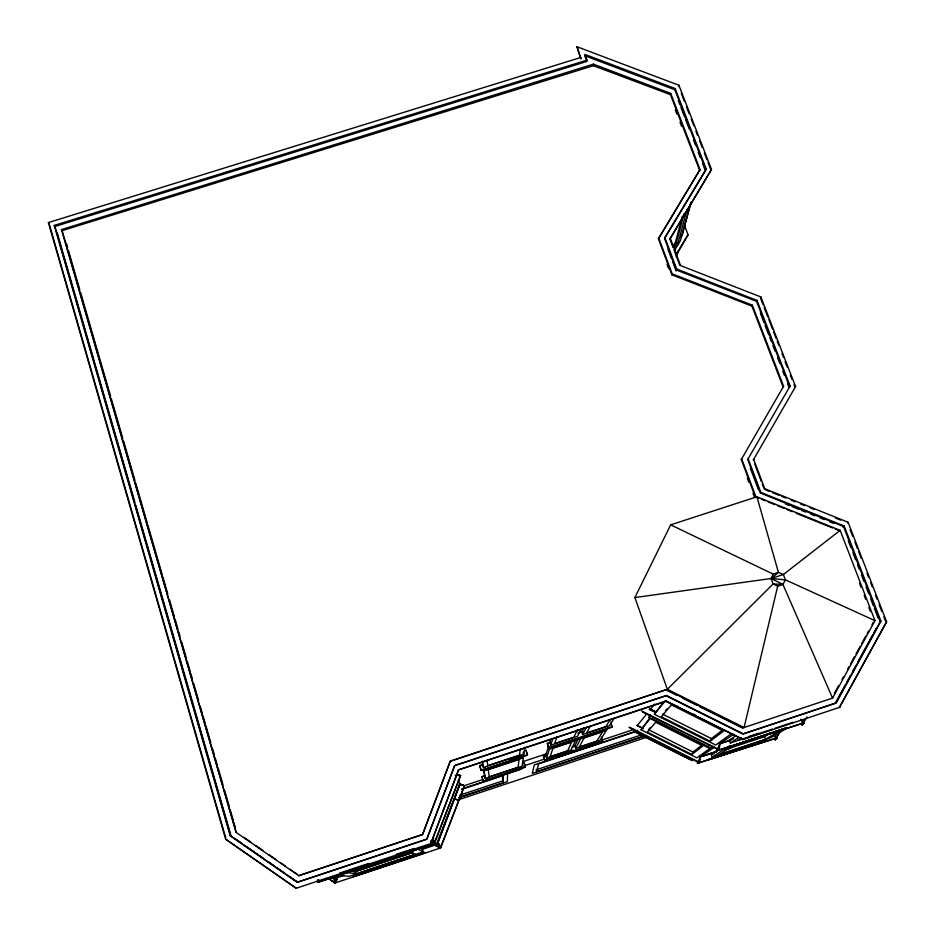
<?xml version="1.0" encoding="UTF-8"?>
<svg xmlns="http://www.w3.org/2000/svg" width="935" height="935" viewBox="0 0 935 935"><rect width="100%" height="100%" fill="white"/><g stroke="black" fill="none" stroke-linecap="round" stroke-linejoin="round"><path stroke-width="1.4" d="M507.588 773.794L507.354 781.648L459.132 797.649M576.988 46.75L580.857 58.706L576.988 46.75L678.904 85.237L711.5 169.422L669.904 239.056L672.382 245.613M629.126 727.524L699.205 762.785L700.046 755.69M587.005 60.132L586.876 61.429L54.966 226.469L54.253 225.417L587.005 60.132L584.854 54.405L675.14 88.521L706.206 168.931L705.878 170.077L674.871 89.783L675.14 88.521M593.421 64.153L61.441 229.613L62.142 230.653L593.374 65.707L593.421 64.153L670.711 93.406L700.046 169.527L658.462 239.021L671.903 274.82L751.95 306.142L783.133 387.067L783.588 386.237L752.348 305.196L672.171 273.826L658.707 237.981L700.046 169.527M520.199 749.332L519.533 755.129L487.766 765.648L487.053 760.307M327.788 878.07L334.929 883.014L337.313 879.438L335.548 878.234L334.94 883.002L328.22 878.105M520.339 767.799L520.129 769.341L487.264 780.234L487.053 778.832M521.894 755.901L521.648 757.747L485.616 769.692L485.358 767.997M482.086 762.083L483.442 767.436L523.834 754.066L524.839 747.205M718.945 749.706L719.763 743.29L719.144 749.812L641.562 710.904M699.485 762.387L700.245 756.544M525.376 767.156L524.067 762.738L525.376 767.156L483.243 781.122L481.852 776.728L484.575 775.828M527.457 755.118L526.031 750.256L527.457 755.118L481.186 770.452L479.655 765.601L482.39 764.701M699.742 170.661L670.453 94.657L670.711 93.406M678.635 86.499L678.904 85.237M658.462 239.021L658.707 237.981M670.664 524.851L773.198 574.125L778.423 572.407L783.39 574.511L785.388 579.84L782.922 584.433L777.698 586.151L744.085 727.524L667.345 689.317L634.888 597.558L670.664 524.851L756.929 496.766L840.156 530.344L874.985 620.665L832.571 698.094L743.138 727.839L666.41 689.633L450.331 761.067L422.48 834.499L298.522 875.733L422.62 834.593L450.331 761.067M789.619 386.845L756.59 301.362L676.437 270.028L664.586 238.542L664.843 237.502L706.206 168.931M669.904 239.056L711.5 169.422M672.475 247.214L675.491 242.212L682.375 216.184M684.198 213.332L676.18 243.427L673.925 247.179M460.476 775.466L434.097 843.709L318.04 882.36L318.73 879.741L317.877 882.243L434.284 843.826L460.593 775.769L456.993 774.087M674.135 249.774L677.898 243.521L687.096 209.335M690.848 202.334L680.435 240.622L674.509 250.498M676.297 256.844L678.12 251.059M691.035 202.685L682.386 234.44L680.914 236.906M671.903 274.82L672.171 273.826M664.843 237.502L676.706 269.035L676.157 271.021L672.557 261.449M684.443 225.288L688.055 234.802L676.402 254.963M601.345 737.131L602.502 741.572L544.789 760.716L543.422 756.614L546.274 755.375M550.154 742.273L547.279 743.582L548.775 748.07L612.133 727.091L610.882 722.171M550.575 739.76L549.768 742.367L550.703 745.183L577.526 736.301L580.997 729.066M544.789 760.716L543.515 756.286M548.775 748.07L547.396 743.185M546.543 758.11L549.441 749.099L548.529 746.364L545.678 755.538L546.543 758.11L570.969 750.01L575.539 740.462L549.441 749.099M550.703 745.183L552.772 738.79M548.471 758.472L547.91 760.12L595.747 744.26L596.927 742.402M556.98 736.745L554.63 743.559L573.915 737.177L577.327 729.709M458.594 769.727L430.86 843.534L458.594 769.727L666.082 701.051L743.068 739.456L665.802 701.367L458.676 769.926M458.314 780.129L460.032 784.231L437.3 844.515L433.898 842.213M54.253 225.417L230.174 835.75L297.143 882.278L426.734 839.151L454.62 765.496L666.363 695.453L743.29 733.8L836.264 702.851L880.945 621.179L844.153 525.961L760.798 492.359L748.152 458.769L747.743 459.482L760.377 493.025L843.58 526.569L880.303 621.635L835.703 703.167L742.881 734.057L666.094 695.78L454.702 765.718L426.874 839.233L297.505 882.289L230.641 835.832L54.966 226.469M440.432 847.87L464.391 785.716L459.798 783.904L435.815 846.023L440.595 847.963L464.496 785.973L459.915 783.974L437.136 844.399L440.432 847.87L439.134 843.732L422.036 849.424M458.349 788.205L459.798 783.904M716.654 750.723L717.729 748.082M717.215 750.361L720.008 743.524L731.03 739.924M697.907 762.972L700.467 756.742L716.935 751.366M751.95 306.142L752.348 305.196M756.59 301.362L756.999 300.404L676.706 269.035M670.173 238.016L680.575 265.587L760.856 296.933L760.435 297.891L763.065 304.67M691.842 754.463L702.921 745.978L655.727 722.276L647.324 732.07L691.842 754.463L692.999 752.056L701.904 745.148M710.203 741.256L723.632 731.018L671.459 704.908L661.279 716.736L710.203 741.256L711.453 738.603L722.72 729.931M777.698 586.151L773.116 583.954L771.094 578.508L773.198 574.125M692.157 760.646L636.186 732.631L637.319 730.293M713.089 746.282L710.378 748.152L648.925 717.484L650.164 714.924M641.083 729.791L650.187 718.524L709.852 748.503L696.949 757.888L641.083 729.791L649.755 718.057M731.404 733.718L715.731 745.055L654.36 714.293L663.336 702.138M578.321 738.673L574.768 745.896L575.633 748.456L600.013 740.368L606.57 730.177L580.518 738.802L575.633 748.456M583.533 728.073L581.699 731.789L582.657 734.594L609.421 725.735L614.634 717.624M582.657 734.594L586.362 727.29M590.02 726.565L586.654 732.958L605.88 726.588L610.31 719.494M804.182 721.247L802.008 725.315L807.034 716.981M779.416 732.198L775.15 740.134L780.702 730.679M834.417 693.326L838.59 685.706M842.073 679.359L843.463 676.823M847.636 669.203L849.027 666.667M850.418 664.13L854.59 656.51M855.981 653.974L860.153 646.354M861.544 643.818L865.716 636.197M867.107 633.661L868.498 631.125M871.969 624.779L873.36 622.242M835.13 703.494L845.567 684.408M846.97 681.86L850.441 675.502M852.533 671.692L856.016 665.334M858.096 661.512L872.706 634.807M874.108 632.259L876.188 628.437M886.614 621.775L839.385 707.491L886.614 621.775L848.092 522.268L764.748 488.701L753.668 459.342L753.259 460.043L795.556 386.564L760.856 296.933M756.018 497.058L755.597 497.712L741.28 459.576L741.665 458.863L756.018 497.058L758.694 498.145M756.999 300.404L790.087 386.015L789.152 387.663L787.574 383.607M747.743 459.482L790.087 386.015M741.28 459.576L783.588 386.237M795.556 386.564L795.077 387.394L794.025 384.682M664.586 238.542L705.13 171.315M681.007 236.719L682.492 234.264M676.087 254.6L688.055 234.802M433.828 837.935L432.473 840.097L435.02 841.313M597.874 743.734L599.37 741.408M608.066 727.886L606.862 729.744L549.546 748.736L548.623 746.001M760.377 493.025L760.798 492.359M764.316 489.367L764.748 488.701M646.459 714.223L637.273 725.537L642.392 728.108M650.129 709.688L654.722 704.032M450.425 761.289L666.41 689.633M654.36 714.293L665.404 700.701L730.106 733.075M636.186 732.631L637.588 730.971M648.925 717.484L650.62 715.485M650.374 727.465L648.493 729.674L692.999 752.056M665.346 710.834L667.204 708.648M653.214 716.923L651.835 718.524L708.04 746.574L709.957 745.23M843.019 527.176L844.153 525.961M847.519 522.875L848.092 522.268M667.345 689.317L773.116 583.954L782.922 584.433L832.571 698.094M634.888 597.558L771.094 578.508L778.423 572.407L756.929 496.766M840.156 530.344L783.39 574.511L771.094 578.508L782.922 584.433M879.671 622.079L880.945 621.179M772.544 729.031L730.364 742.986L729.358 740.169L735.331 736.09M700.023 757.023L714.457 747.252M719.272 743.991L733.718 734.22M787.13 728.108L770.463 737.855L712.201 757.14L711.29 754.58L719.401 749.122M730.364 742.986L738.767 737.376M712.201 757.14L726.168 747.965L786.931 727.862M741.42 737.867L737.89 740.193L742.016 738.825M719.155 749.812L642.485 712.026M709.221 758.904L707.07 760.272L753.166 744.914M729.662 745.873L726.74 747.743L771.609 732.795M712.563 757.56L709.922 759.232L753.668 744.646M724.894 749.823L764.479 736.722L771.585 732.432M765.403 739.293L780.865 730.153L731.708 746.41L718.98 754.65L765.403 739.293L764.479 736.722M777.265 737.832L697.183 763.357L777.254 737.844L775.349 735.553L777.067 737.902M804.404 722.755L716.362 750.817L804.404 722.755L802.288 720.254L804.182 722.825M580.974 57.409L48.386 222.577L225.651 839.174L296.22 888.25L430.86 843.534M742.647 739.714L839.957 707.187M341.848 874.202L412.861 850.546M729.896 746.574L785.634 728.003M774.332 731.883L786.569 727.816M343.8 875.487L333.69 878.853L334.94 883.014L440.595 847.963M354.786 871.829L410.336 853.491M716.467 751.553L701.39 756.567L716.432 751.705M357.123 875.324L420.528 854.193M352.834 876.855L425.168 852.743L423.894 852.159M758.589 743.103L765.368 740.847M577.76 733.133L583.276 731.31M479.725 765.94L482.448 765.029M509.715 759.933L519.182 756.789M481.186 770.452L527.515 754.755M548.903 747.696L612.425 726.647M552.117 747.673L604.548 730.305M483.933 770.452L523.331 757.408M522.805 761.639L546.192 753.89M572.43 746.703L575.189 745.791M484.622 776.108L481.852 776.728M543.422 756.614L546.169 755.702M572.267 747.053L575.013 746.142M485.3 778.411L522.069 766.221L523.308 757.759L484.014 770.767L485.3 778.411L483.301 769.096M463.842 785.832L483.231 779.404M523.39 766.081L544.158 759.197M602.327 739.912L634.175 729.358M558.16 755.258L573.389 750.209M525.423 766.852L483.243 781.122M544.895 760.4L602.748 741.21M461.843 788.965L521.66 769.002M636.688 730.983L534.317 764.923L532.272 773.374L644.367 736.172M461.82 789.28L503.135 775.582L503.194 782.759L459.015 797.415M637.097 731.147L538.665 763.79L536.503 771.702L643.841 736.09M459.821 795.147L502.609 780.959L502.527 775.115M535.895 769.902L641.842 734.758M458.664 799.682L647.02 737.166M748.912 736.546L758.554 733.356M775.255 728.131L792.95 722.288M339.697 873.056L368.659 863.484M396.23 854.356L414.158 848.431M351.583 870.532L355.499 871.081L413.083 852.03M353.897 871.876L411.435 852.837M711.29 754.58L714.06 753.657M727.933 749.075L730.702 748.152M356.293 873.734L415.269 854.216L409.775 851.902L347.212 872.6L356.293 873.734L355.499 871.081M423.204 851.832L349.211 876.329L338.423 875.218L417.524 849.062L423.204 851.832L422.386 849.214L418.95 847.437M729.358 740.169L733.437 738.814M720.815 743.454L730.434 740.321M296.22 888.25L225.651 839.174M455.193 775.267L460.406 775.641L456.923 774.262M330.113 877.871L335.981 878.257M771.094 578.508L785.388 579.84L874.985 620.665M353.827 875.604L355.756 875.779M230.174 835.75L231.109 835.925L135.715 505.087M61.441 229.613L236.076 832.162L62.142 230.653M674.871 89.783L584.726 55.703L586.011 59.139M670.453 94.657L593.374 65.707M454.363 798.724L458.723 800.407L454.13 798.595M460.032 784.231L464.496 785.973L459.903 784.161M457.11 774.402L460.593 775.769M458.208 775.033L460.523 775.945M430.591 842.306L434.284 843.826M765.66 489.917L769.68 491.529M772.368 492.616L779.077 495.316M781.765 496.392L785.786 498.016M791.15 500.178L795.182 501.803M800.547 503.965L804.579 505.578M809.944 507.74L813.964 509.365M835.434 518.013L840.81 520.176M785.4 503.942L789.421 505.566M792.109 506.641L798.806 509.341M801.482 510.428L805.503 512.053M810.867 514.203L814.888 515.828M820.24 517.99L824.261 519.615M829.625 521.765L833.634 523.39M761.382 499.232L765.414 500.856M768.091 501.931L774.811 504.643M777.488 505.73L784.208 508.43M786.884 509.517L792.261 511.69M796.281 513.315L832.536 527.936M835.212 529.011L839.244 530.636M420.843 853.269L421.907 853.737M649.568 708.894L656.066 712.084M649.194 709.373L655.669 712.552M636.817 725.35L643.28 728.529M666.129 689.972L676.519 695.137M683.006 698.375L697.288 705.481M699.883 706.778L742.729 728.12M675.666 705.446L678.284 706.743M692.648 713.884L695.266 715.181M662.541 714.106L711.453 738.603M650.304 709.01L655.634 711.675M638.815 733.601L689.995 759.232M629.43 727.138L699.672 762.469M675.491 242.212L677.898 243.521M335.572 878.234L337.313 879.438M243.825 837.234L250.919 842.154M255.652 845.439L262.747 850.359M268.649 854.461L275.743 859.382M280.477 862.666L285.198 865.95M289.932 869.223L297.026 874.155M235.608 832.068L298.873 875.756M234.685 838.414L241.838 843.382M246.606 846.701L253.759 851.668M256.143 853.316L263.296 858.295M268.065 861.602L275.217 866.57M277.601 868.229L284.754 873.197M289.523 876.516L296.675 881.483M431.374 840.846L434.097 843.709L432.66 839.174M48.386 222.577L49.111 223.629M681.253 93.278L684.397 101.412M686.5 106.835L689.13 113.626M691.222 119.049L693.852 125.828M695.944 131.251L697.522 135.318M699.625 140.741L702.243 147.52M704.347 152.943L706.965 159.721M708.017 162.433L710.635 169.212M764.117 307.381L767.787 316.871M768.839 319.583L772.509 329.073M773.561 331.785L776.19 338.575M777.23 341.287L778.808 345.354M781.964 353.488L783.53 357.556M785.108 361.623L787.212 367.046M790.356 375.192L791.933 379.259M850.149 529.678L852.778 536.491M854.894 541.926L857.524 548.74M858.575 551.463L861.205 558.265M867.002 573.237L868.58 577.316M870.695 582.762L872.273 586.841M875.429 595.011L877.007 599.09M879.122 604.536L881.752 611.338M883.856 616.784L885.433 620.863M678.272 100.548L679.85 104.626M680.902 107.338L684.572 116.852M685.624 119.575L689.294 129.088M693.49 139.958L695.593 145.393M698.211 152.183L700.315 157.629M702.419 163.064L705.037 169.854M760.377 313.155L764.035 322.633M765.075 325.345L768.745 334.824M769.785 337.535L771.363 341.602M772.929 345.669L775.021 351.081M777.639 357.86L779.732 363.283M782.864 371.405L784.442 375.473M848.255 540.734L850.873 547.513M852.965 552.936L855.583 559.714M857.676 565.137L859.253 569.205M861.345 574.628L863.963 581.406M866.055 586.829L868.673 593.608M870.765 599.031L873.383 605.81M874.435 608.521L878.094 618.012M859.51 583.218L861.065 587.262M864.185 595.35L865.74 599.393M868.86 607.481L870.427 611.537M675.292 109.991L676.858 114.047M679.99 122.181L681.557 126.237M674.357 250.849L679.792 265.271M754.767 464.052L761.3 481.373M762.305 484.038L763.813 488.035M667.929 249.154L671.529 258.726M750.373 468.236L758.437 489.659M667.041 264.325L668.537 268.298M747.346 478.264L748.877 482.331M752.956 493.212L754.487 497.28M800.933 719.167L802.943 724.613M774.577 735.81L775.933 739.538M610.976 723.737L611.747 725.969M601.579 738.86L602.502 741.572M523.214 752.184L523.834 754.066M502.609 780.959L503.194 782.759M479.655 765.601L481.128 770.124M430.638 841.103L431.701 844.504M317.316 879.917L318.04 882.348M66.385 243.369L67.624 247.635M68.419 250.381L79.791 289.698M80.585 292.445L110.611 396.253M111.405 399.023L122.777 438.316M123.584 441.086L134.944 480.38M135.75 483.15L147.111 522.443M147.917 525.213L162.117 574.324M162.924 577.105L167.797 593.947M169.41 599.534L174.284 616.387M175.09 619.169L177.93 628.998M178.737 631.791L179.964 636.01M181.577 641.609L186.451 658.45M187.257 661.232L190.097 671.061M190.904 673.854L192.131 678.074M193.744 683.672L198.617 700.514M200.23 706.112L202.264 713.124M203.07 715.918L205.104 722.942M205.91 725.735L210.784 742.577M212.397 748.175L214.431 755.188M215.237 757.993L217.271 765.005M218.077 767.81L222.951 784.64M224.564 790.239L229.437 807.069M230.244 809.874L233.084 819.691M233.902 822.496L235.117 826.704M57.292 233.131L134.909 502.282M49.508 225.031L225.732 837.853M482.402 761.254L483.442 767.436M336.238 877.229L336.273 877.977M519.03 759.536L518.154 767.203L489.227 776.786L488.304 769.715L519.03 759.536M553.006 748.245L550.107 756.637L567.662 750.817L571.682 742.051L553.006 748.245M584.013 737.972L579.268 746.971L596.787 741.163L602.631 731.801L584.013 737.972"/></g></svg>
